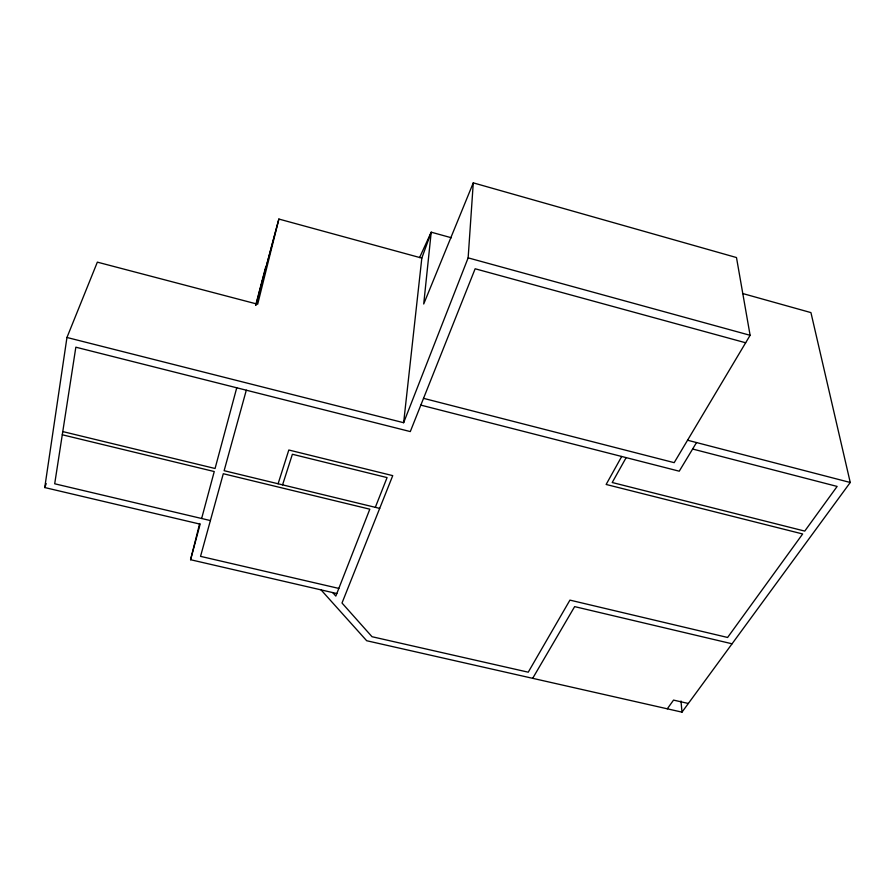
<?xml version="1.0" encoding="UTF-8"?>
<svg xmlns="http://www.w3.org/2000/svg" width="895" height="895" viewBox="0 0 895 895"><rect width="100%" height="100%" fill="white"/><g stroke="black" fill="none" stroke-linecap="round" stroke-linejoin="round"><path stroke-width="1.34" d="M336.822 593.53L190.579 559.722L200.133 524.146L44.75 487.551L66.957 337.482L403.645 422.708L468.141 257.861L473.276 182.86L736.484 257.547L750.111 335.301L674.181 462.659L423.525 398.342M403.645 422.708L421.825 258.096L431.211 232.185L451.404 237.768M190.579 559.722L199.686 523.486M259.438 292.005L278.882 219.051L421.825 258.096M255.735 305.005L265.591 267.392M255.88 305.352L278.882 219.051L257.67 304.233L97.354 262.145L66.957 337.482M201.643 518.496L214.252 471.542L62.281 434.769M236.739 387.792L215.069 468.499L62.773 431.58M246.304 390.198L224.13 470.692L379.693 508.394M278.099 483.77L288.817 450.006L392.737 475.637L342.002 603.017L372.018 636.714L528.24 672.19L569.936 600.12L727.601 637.464L802.658 533.968L606.139 484.464L621.701 456.484M282.574 484.855L292.385 454.268L387.076 477.583L375.329 507.331M44.75 487.551L46.216 483.636M473.276 182.86L423.715 303.998L431.211 232.185L419.576 257.592M626.153 457.625L612.214 482.517L804.75 531.093L837.138 486.432L692.618 449.022M532.682 678.321L574.646 606.62L732.054 643.796M696.523 442.555L679.238 471.195L420.829 405.111M667.301 708.806L673.543 700.103L688.333 703.47M321.059 589.894L366.681 640.731L681.99 712.14L850.25 482.483L810.937 312.601L742.537 293.482M338.825 588.418L200.536 556.354L223.291 473.723L369.814 509.188L335.826 596.081L332.705 592.591M210.392 520.566L54.696 483.781L75.84 347.193L410.29 431.58L475.144 268.768L745.658 342.774M687.561 440.228L850.25 482.483M468.141 257.861L750.111 335.301M680.994 701.009L681.99 712.14"/></g></svg>
